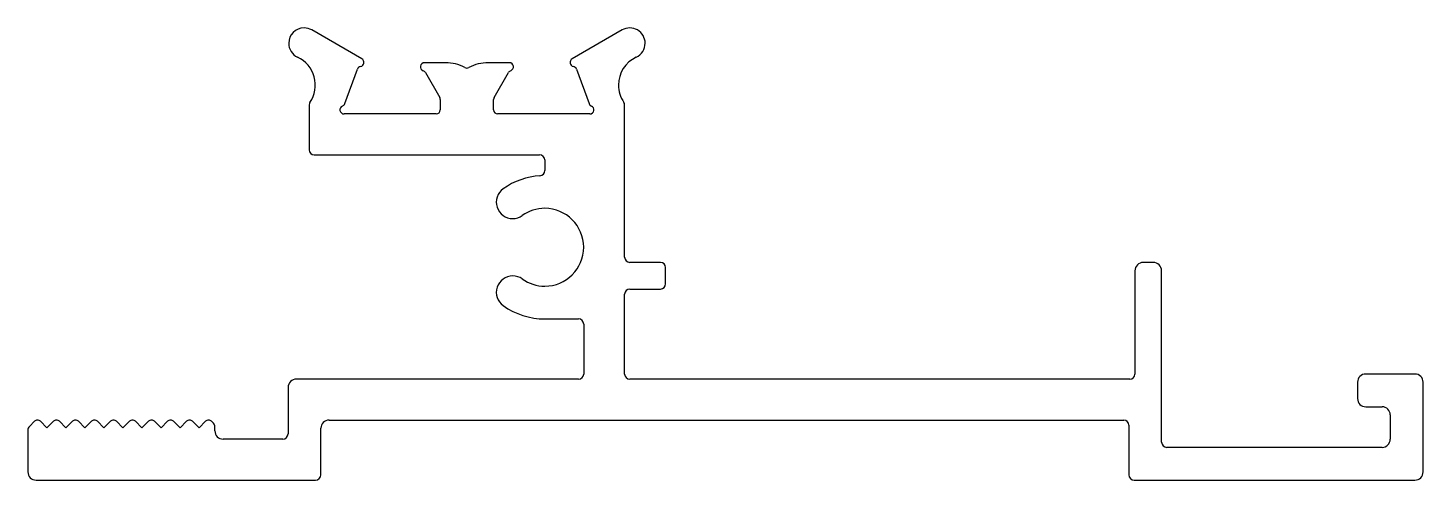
# Model space of a CAD drawing. Header units: inches. Extents: x -31.8 to 36.3, y -0.1 to 22.
import ezdxf

# ---------------------------------------------------------------- set-up
doc = ezdxf.new("R2010")
doc.units = ezdxf.units.IN
doc.header["$MEASUREMENT"] = 0
doc.layers.add('BEAD', color=152, linetype='Continuous')

msp = doc.modelspace()

# ---------------------------------------------------------------- linework, layer by layer
at = {"layer": 'BEAD', "color": 7}
for p, q in [((-15.506, 20.512), (-17.951, 21.924)), ((-2.801, 21.924), (-5.245, 20.512)), ((-16.338, 18.327), (-15.725, 20.012)), ((-11.421, 20.324), (-12.449, 20.324)), ((-12.403, 19.844), (-11.703, 18.631)), ((-8.302, 20.324), (-9.33, 20.324)), ((-9.048, 18.631), (-8.348, 19.844)), ((-5.026, 20.012), (-4.413, 18.327)), ((-11.676, 18.53), (-11.676, 18.024)), ((-9.076, 18.024), (-9.076, 18.53)), ((-18.076, 18.269), (-18.076, 16.074)), ((-11.876, 17.824), (-16.376, 17.824)), ((-4.376, 17.824), (-8.876, 17.824)), ((-2.676, 10.824), (-2.676, 18.269)), ((-17.826, 15.824), (-6.826, 15.824)), ((-6.576, 15.574), (-6.576, 15.056)), ((-0.926, 10.574), (-2.426, 10.574)), ((-0.676, 9.524), (-0.676, 10.324)), ((23.129, 10.574), (22.642, 10.574)), ((22.235, 10.168), (22.235, 5.124)), ((23.535, 1.798), (23.535, 10.168)), ((-2.676, 5.124), (-2.676, 9.024)), ((-2.426, 9.274), (-0.926, 9.274)), ((-6.576, 7.814), (-4.926, 7.814)), ((-4.676, 7.564), (-4.676, 5.124)), ((-4.926, 4.874), (-18.7, 4.874)), ((12.166, 4.874), (-2.426, 4.874)), ((21.985, 4.874), (12.166, 4.874)), ((35.899, 5.124), (33.499, 5.124)), ((-19.107, 4.468), (-19.107, 2.198)), ((33.099, 4.724), (33.099, 3.924)), ((36.299, 3.124), (36.299, 4.724)), ((33.499, 3.524), (34.299, 3.524)), ((-31.486, 2.814), (-31.732, 2.568)), ((-30.878, 2.494), (-31.199, 2.814)), ((-30.558, 2.814), (-30.878, 2.494)), ((-29.95, 2.494), (-30.27, 2.814)), ((-29.629, 2.814), (-29.95, 2.494)), ((-29.022, 2.494), (-29.342, 2.814)), ((-28.701, 2.814), (-29.022, 2.494)), ((-28.093, 2.494), (-28.414, 2.814)), ((-27.773, 2.814), (-28.093, 2.494)), ((-27.165, 2.494), (-27.485, 2.814)), ((-26.844, 2.814), (-27.165, 2.494)), ((-26.237, 2.494), (-26.557, 2.814)), ((-25.916, 2.814), (-26.237, 2.494)), ((-25.308, 2.494), (-25.629, 2.814)), ((-24.988, 2.814), (-25.308, 2.494)), ((-24.38, 2.494), (-24.7, 2.814)), ((-24.059, 2.814), (-24.38, 2.494)), ((-23.452, 2.494), (-23.772, 2.814)), ((-23.131, 2.814), (-23.452, 2.494)), ((-22.751, 2.722), (-22.844, 2.814)), ((-17.107, 2.874), (21.685, 2.874)), ((34.699, 3.124), (34.699, 1.944)), ((36.299, 0.344), (36.299, 3.124)), ((-31.807, 2.389), (-31.807, 0.344)), ((-22.677, 2.344), (-22.677, 2.542)), ((-17.507, 0.198), (-17.507, 2.474)), ((21.935, 2.624), (21.935, 0.198)), ((-19.361, 1.944), (-22.277, 1.944)), ((34.299, 1.544), (23.789, 1.544)), ((-31.407, -0.056), (-17.761, -0.056)), ((22.189, -0.056), (35.899, -0.056))]:
    msp.add_line(p, q, dxfattribs=at)
for centre, radius, start, end in [((-18.326, 21.274), 0.75, 90, 180), ((-18.326, 21.274), 0.75, 60, 90), ((-2.426, 21.274), 0.75, 360, 120), ((-18.326, 21.274), 0.75, 180, 245.02503), ((-2.426, 21.274), 0.75, 294.97497, 360), ((-19.276, 19.234), 1.5, 325.47318, 65.02503), ((-15.606, 20.339), 0.2, 280.26289, 60), ((-5.145, 20.339), 0.2, 120, 259.73711), ((-1.476, 19.234), 1.5, 114.97497, 180), ((-15.534, 19.942), 0.203, 100.26289, 160), ((-12.449, 20.124), 0.2, 90, 251.23746), ((-12.579, 19.742), 0.203, 30, 71.23746), ((-11.421, 18.324), 2, 61.6575, 90), ((-10.376, 20.263), 0.203, 241.6575, 298.3425), ((-9.33, 18.324), 2, 90, 118.3425), ((-8.172, 19.742), 0.203, 108.76254, 150), ((-8.302, 20.124), 0.2, 288.76254, 90), ((-5.217, 19.942), 0.203, 20, 79.73711), ((-1.476, 19.234), 1.5, 180, 214.52682), ((-11.879, 18.53), 0.203, 360, 30), ((-8.872, 18.53), 0.203, 150, 180), ((-17.872, 18.269), 0.203, 145.47318, 180), ((-16.376, 18.024), 0.2, 112.34716, 270), ((-16.529, 18.397), 0.203, 292.34716, 340), ((-11.876, 18.024), 0.2, 270, 360), ((-8.876, 18.024), 0.2, 180, 270), ((-4.222, 18.397), 0.203, 200, 247.65284), ((-4.376, 18.024), 0.2, 270, 67.65284), ((-2.879, 18.269), 0.203, 0, 34.52682), ((-17.826, 16.074), 0.25, 180, 270), ((-6.826, 15.574), 0.25, 360, 90), ((-6.826, 15.056), 0.25, 273.82255, 0), ((-6.576, 11.314), 3.5, 93.82255, 125.43094), ((-8.141, 13.514), 0.8, 125.43094, 270), ((-6.576, 11.314), 1.9, 90, 125.43094), ((-6.576, 11.314), 1.9, 270, 90), ((-8.141, 13.514), 0.8, 270, 305.43094), ((-2.426, 10.824), 0.25, 180, 270), ((-0.926, 10.324), 0.25, 360, 90), ((22.642, 10.168), 0.406, 90, 180), ((23.129, 10.168), 0.406, 360, 90), ((-8.141, 9.114), 0.8, 90, 234.56906), ((-8.141, 9.114), 0.8, 54.56906, 90), ((-6.576, 11.314), 1.9, 234.56906, 270), ((-2.426, 9.024), 0.25, 90, 180), ((-0.926, 9.524), 0.25, 270, 0), ((-6.576, 11.314), 3.5, 234.56906, 270), ((-4.926, 7.564), 0.25, 0, 90), ((-18.7, 4.468), 0.406, 90, 180), ((-4.926, 5.124), 0.25, 270, 0), ((-2.426, 5.124), 0.25, 180, 270), ((21.985, 5.124), 0.25, 270, 360), ((33.499, 4.724), 0.4, 90, 180), ((35.899, 4.724), 0.4, 0, 90), ((33.499, 3.924), 0.4, 180, 270), ((34.299, 3.124), 0.4, 0, 90), ((-31.342, 2.671), 0.203, 90, 135), ((-31.342, 2.671), 0.203, 45, 90), ((-30.414, 2.671), 0.203, 90, 135), ((-30.414, 2.671), 0.203, 45, 90), ((-29.486, 2.671), 0.203, 90, 135), ((-29.486, 2.671), 0.203, 45, 90), ((-28.557, 2.671), 0.203, 90, 135), ((-28.557, 2.671), 0.203, 45, 90), ((-27.629, 2.671), 0.203, 90, 135), ((-27.629, 2.671), 0.203, 45, 90), ((-26.701, 2.671), 0.203, 90, 135), ((-26.701, 2.671), 0.203, 45, 90), ((-25.772, 2.671), 0.203, 90, 135), ((-25.772, 2.671), 0.203, 45, 90), ((-24.844, 2.671), 0.203, 90, 135), ((-24.844, 2.671), 0.203, 45, 90), ((-23.916, 2.671), 0.203, 90, 135), ((-23.916, 2.671), 0.203, 45, 90), ((-22.987, 2.671), 0.203, 90, 135), ((-22.987, 2.671), 0.203, 45, 90), ((-17.107, 2.474), 0.4, 90, 180), ((21.685, 2.624), 0.25, 360, 90), ((-31.553, 2.389), 0.254, 135, 180), ((-22.931, 2.542), 0.254, 360, 45), ((-22.277, 2.344), 0.4, 180, 270), ((-19.361, 2.198), 0.254, 270, 0), ((23.789, 1.798), 0.254, 180, 270), ((34.299, 1.944), 0.4, 270, 0), ((-31.407, 0.344), 0.4, 180, 270), ((-17.761, 0.198), 0.254, 270, 0), ((22.189, 0.198), 0.254, 180, 270), ((35.899, 0.344), 0.4, 270, 0)]:
    msp.add_arc(centre, radius, start, end, dxfattribs=at)

doc.saveas('drawing.dxf')
